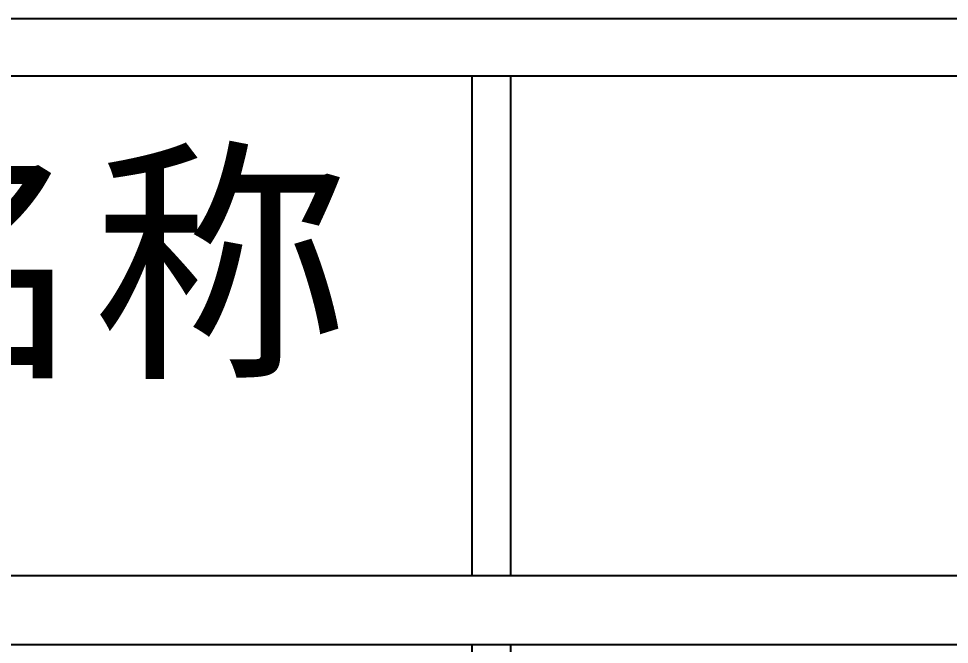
# Model space of a CAD drawing. Header units: millimetres. Extents: x 4862 to 20554, y 7569 to 11262.
# Drawn here: x 6442.8 to 6465.12, y 10121.72 to 10136.72 of the extents above; entities that cross this region are included whole.
import ezdxf

# ---------------------------------------------------------------- set-up
doc = ezdxf.new("R2010")
doc.units = ezdxf.units.MM
doc.styles.add('宋体', font='SimSun.ttf')

# ---------------------------------------------------------------- blocks, each defined once
blk = doc.blocks.new('A$C398a0407')
for p, q in [((8133.99, 5895.43), (9568, 5895.43)), ((8133.99, 5871.3), (9568, 5871.3)), ((8133.99, 5871.3), (9568, 5871.3)), ((8647.72, 5871.3), (8647.72, 5661.01)), ((8664.07, 5871.3), (8664.07, 5661.01)), ((8133.99, 5661.01), (9568, 5661.01)), ((8133.99, 5632.05), (9568, 5632.05)), ((8647.72, 5632.05), (8647.72, 4249.19)), ((8664.07, 5632.05), (8664.07, 4249.19))]:
    blk.add_line(p, q)
at = {"color": 8, "insert": (8160.33, 5832.63), "char_height": 80, "attachment_point": 1, "style": '宋体'}
blk.add_mtext_dynamic_manual_height_columns('空间名称', width=575.6605, gutter_width=12.06, heights=[0], dxfattribs=at)

msp = doc.modelspace()

# ---------------------------------------------------------------- block references
at = {"xscale": 0.05697241813319785, "yscale": 0.05697241813319785, "zscale": 0.05697241813319785}
msp.add_blockref('A$C398a0407', (5960.981, 9800.845), dxfattribs=at)

doc.saveas('drawing.dxf')
